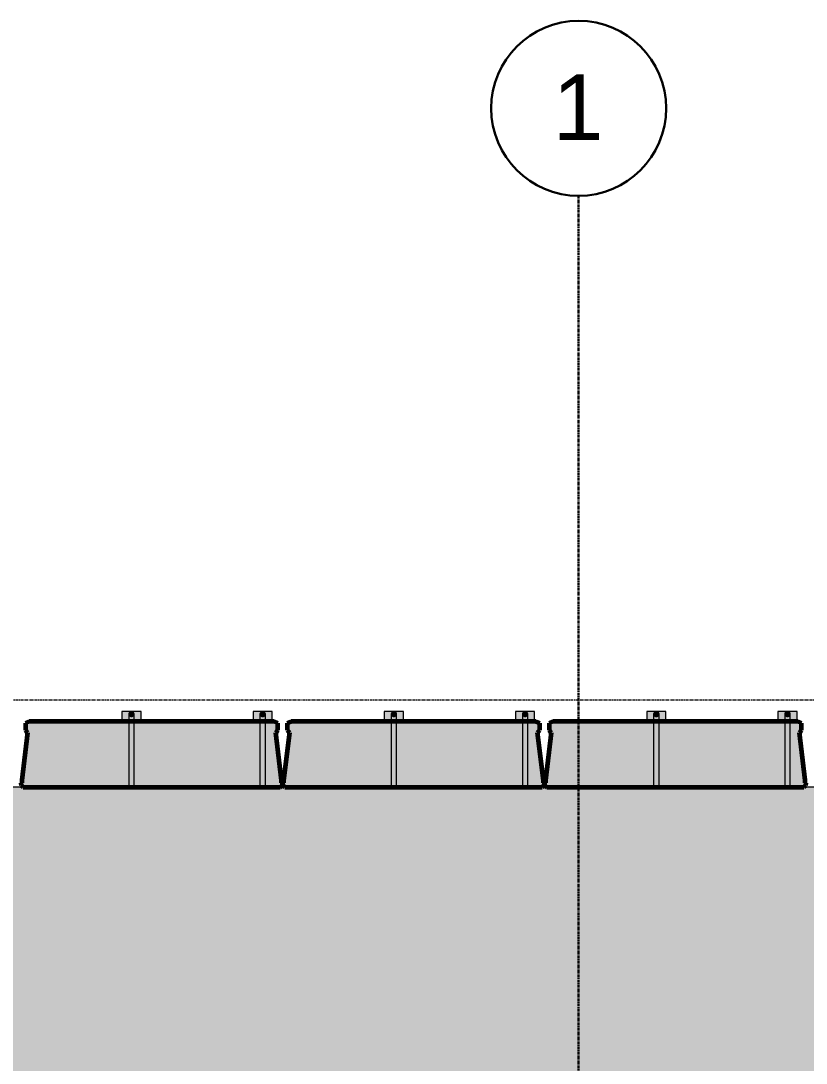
# Model space of a CAD drawing. Header units: inches. Extents: x 2619 to 6090, y -258 to 503.
# Drawn here: x 5069 to 5212.6, y 69.5 to 260.2 of the extents above; entities that cross this region are included whole.
import ezdxf

# ---------------------------------------------------------------- set-up
doc = ezdxf.new("R2010")
doc.units = ezdxf.units.IN
doc.header["$MEASUREMENT"] = 0
doc.linetypes.add('Grid Line 1_2_', pattern=[0.875, 0.5, -0.125, 0.125, -0.125])
for name, color, linetype, lineweight in [('A-FLOR-LEVL', 51, 'Continuous', 9), ('A-WALL', 113, 'Continuous', 18), ('A-WALL-PATT', 111, 'Continuous', 18), ('S-BEAM', 12, 'Continuous', 9), ('S-GRID', 1, 'Continuous', 9), ('S-GRID-IDEN', 1, 'Continuous', 30)]:
    doc.layers.add(name, color=color, linetype=linetype, lineweight=lineweight)
doc.styles.add('Arial', font='arial.ttf', dxfattribs={"height": 12})

# ---------------------------------------------------------------- blocks, each defined once
blk = doc.blocks.new('034100 - Precast Structural Concrete - Solid Plank - 12_-1863286-ELEVATION - RAMP - EAST WALL')
at = {"layer": 'S-BEAM', "transparency": 33554432}
blk.add_hatch(color=10, dxfattribs=at).paths.add_polyline_path([(-3726.58, 120), (-3679.54, 120), (-3679.16, 120.31), (-3679.12, 120.79), (-3679.3, 120.79), (-3679.3, 121.26), (-3680.36, 130.03), (-3679.97, 130.43), (-3679.97, 131.69), (-3680.66, 132), (-3725.46, 132), (-3726.15, 131.69), (-3726.15, 130.43), (-3725.76, 130.03), (-3726.82, 121.26), (-3726.82, 120.79), (-3727, 120.79), (-3726.96, 120.31)], flags=0)
at = {"layer": 'S-BEAM', "lineweight": 60}
for p, q in [((-3725.46, 132), (-3726.15, 131.69)), ((-3726.15, 131.69), (-3726.15, 130.43)), ((-3680.66, 132), (-3725.46, 132)), ((-3679.97, 131.69), (-3680.66, 132)), ((-3679.97, 130.43), (-3679.97, 131.69)), ((-3725.76, 130.03), (-3726.82, 121.26)), ((-3726.15, 130.43), (-3725.76, 130.03)), ((-3680.36, 130.03), (-3679.97, 130.43)), ((-3679.3, 121.26), (-3680.36, 130.03)), ((-3726.82, 120.79), (-3727, 120.79)), ((-3727, 120.79), (-3726.96, 120.31)), ((-3726.96, 120.31), (-3726.58, 120)), ((-3726.82, 121.26), (-3726.82, 120.79)), ((-3679.54, 120), (-3679.16, 120.31)), ((-3679.3, 121.18), (-3679.3, 121.26)), ((-3679.3, 120.79), (-3679.3, 121.18)), ((-3679.12, 120.79), (-3679.3, 120.79)), ((-3679.16, 120.31), (-3679.12, 120.79)), ((-3726.58, 120), (-3679.54, 120))]:
    blk.add_line(p, q, dxfattribs=at)
at = {"layer": 'S-BEAM', "color": 254}
for p, q in [((-3726.15, 131.69), (-3725.46, 132)), ((-3726.15, 130.43), (-3726.15, 131.69)), ((-3725.46, 132), (-3680.66, 132)), ((-3680.66, 132), (-3679.97, 131.69)), ((-3679.97, 131.69), (-3679.97, 130.43)), ((-3726.82, 121.26), (-3725.76, 130.03)), ((-3725.76, 130.03), (-3726.15, 130.43)), ((-3679.97, 130.43), (-3680.36, 130.03)), ((-3680.36, 130.03), (-3679.3, 121.26)), ((-3726.96, 120.31), (-3727, 120.79)), ((-3727, 120.79), (-3726.82, 120.79)), ((-3726.58, 120), (-3726.96, 120.31)), ((-3726.82, 120.79), (-3726.82, 121.26)), ((-3679.16, 120.31), (-3679.54, 120)), ((-3679.3, 121.26), (-3679.3, 121.18)), ((-3679.3, 121.18), (-3679.3, 120.79)), ((-3679.3, 120.79), (-3679.12, 120.79)), ((-3679.12, 120.79), (-3679.16, 120.31))]:
    blk.add_line(p, q, dxfattribs=at)
blk = doc.blocks.new('034100 - Precast Structural Concrete - Solid Plank - 12_-1865973-ELEVATION - RAMP - EAST WALL')
at = {"layer": 'S-BEAM', "transparency": 33554432}
blk.add_hatch(color=10, dxfattribs=at).paths.add_polyline_path([(-3487.17, 120), (-3440.13, 120), (-3439.75, 120.31), (-3439.71, 120.79), (-3439.89, 120.79), (-3439.89, 121.26), (-3440.95, 130.03), (-3440.56, 130.43), (-3440.56, 131.69), (-3441.25, 132), (-3486.05, 132), (-3486.74, 131.69), (-3486.74, 130.43), (-3486.35, 130.03), (-3487.41, 121.26), (-3487.41, 120.79), (-3487.59, 120.79), (-3487.55, 120.31)], flags=0)
at = {"layer": 'S-BEAM', "lineweight": 60}
for p, q in [((-3486.05, 132), (-3486.74, 131.69)), ((-3486.74, 131.69), (-3486.74, 130.43)), ((-3441.25, 132), (-3486.05, 132)), ((-3440.56, 131.69), (-3441.25, 132)), ((-3440.56, 130.43), (-3440.56, 131.69)), ((-3486.35, 130.03), (-3487.41, 121.26)), ((-3486.74, 130.43), (-3486.35, 130.03)), ((-3440.95, 130.03), (-3440.56, 130.43)), ((-3439.89, 121.26), (-3440.95, 130.03)), ((-3487.41, 120.79), (-3487.59, 120.79)), ((-3487.59, 120.79), (-3487.55, 120.31)), ((-3487.55, 120.31), (-3487.17, 120)), ((-3487.41, 121.26), (-3487.41, 120.79)), ((-3440.13, 120), (-3439.75, 120.31)), ((-3439.89, 121.18), (-3439.89, 121.26)), ((-3439.89, 120.79), (-3439.89, 121.18)), ((-3439.71, 120.79), (-3439.89, 120.79)), ((-3439.75, 120.31), (-3439.71, 120.79)), ((-3487.17, 120), (-3440.13, 120))]:
    blk.add_line(p, q, dxfattribs=at)
at = {"layer": 'S-BEAM', "color": 254}
for p, q in [((-3486.74, 131.69), (-3486.05, 132)), ((-3486.74, 130.43), (-3486.74, 131.69)), ((-3486.05, 132), (-3441.25, 132)), ((-3441.25, 132), (-3440.56, 131.69)), ((-3440.56, 131.69), (-3440.56, 130.43)), ((-3487.41, 121.26), (-3486.35, 130.03)), ((-3486.35, 130.03), (-3486.74, 130.43)), ((-3440.56, 130.43), (-3440.95, 130.03)), ((-3440.95, 130.03), (-3439.89, 121.26)), ((-3487.55, 120.31), (-3487.59, 120.79)), ((-3487.59, 120.79), (-3487.41, 120.79)), ((-3487.17, 120), (-3487.55, 120.31)), ((-3487.41, 120.79), (-3487.41, 121.26)), ((-3439.75, 120.31), (-3440.13, 120)), ((-3439.89, 121.26), (-3439.89, 121.18)), ((-3439.89, 121.18), (-3439.89, 120.79)), ((-3439.89, 120.79), (-3439.71, 120.79)), ((-3439.71, 120.79), (-3439.75, 120.31))]:
    blk.add_line(p, q, dxfattribs=at)
blk = doc.blocks.new('TRUSS - 22_-V18-ELEVATION - RAMP - EAST WALL')
at = {"layer": 'S-BEAM', "transparency": 33554432}
for color, points in [(33, [(-3444.87, 132.37), (-3441.37, 132.37), (-3441.37, 133.87), (-3444.87, 133.87)]), (55, [(-3443.12, 132.94), (-3442.87, 133), (-3442.69, 133.15), (-3442.69, 133.15), (-3442.64, 133.25), (-3442.62, 133.36), (-3442.64, 133.47), (-3442.69, 133.57), (-3442.77, 133.66), (-3442.87, 133.72), (-3443.12, 133.78), (-3443.37, 133.72), (-3443.48, 133.66), (-3443.57, 133.54), (-3443.61, 133.47), (-3443.62, 133.36), (-3443.57, 133.18), (-3443.56, 133.15), (-3443.48, 133.07), (-3443.26, 132.96), (-3443.13, 132.94)]), (55, [(-3443.12, 132.94), (-3442.87, 133), (-3442.77, 133.07), (-3442.69, 133.15), (-3442.64, 133.25), (-3442.62, 133.36), (-3442.64, 133.47), (-3442.69, 133.57), (-3442.77, 133.66), (-3442.87, 133.72), (-3443.12, 133.78), (-3443.37, 133.72), (-3443.48, 133.66), (-3443.57, 133.54), (-3443.61, 133.47), (-3443.62, 133.36), (-3443.57, 133.18), (-3443.56, 133.15), (-3443.48, 133.07), (-3443.37, 133), (-3443.25, 132.96)]), (55, [(-3443.59, 120), (-3443.12, 120), (-3443.12, 133.78), (-3443.37, 133.72), (-3443.48, 133.66), (-3443.57, 133.54), (-3443.61, 133.47), (-3443.62, 133.25), (-3443.61, 120), (-3443.59, 120)]), (55, [(-3443.12, 120), (-3442.62, 120), (-3442.64, 133.47), (-3442.69, 133.57), (-3442.77, 133.66), (-3442.99, 133.76), (-3443.12, 133.78), (-3443.12, 122.41)]), (55, [(-3443.59, 120), (-3443.12, 120), (-3443.12, 132.94), (-3443.37, 133), (-3443.48, 133.07), (-3443.57, 133.18), (-3443.61, 133.25), (-3443.62, 133.36), (-3443.61, 120)]), (55, [(-3443.12, 120), (-3442.62, 120), (-3442.64, 133.25), (-3442.69, 133.15), (-3442.77, 133.07), (-3442.87, 133), (-3443.12, 132.94), (-3443.12, 122.41)])]:
    blk.add_hatch(color=color, dxfattribs=at).paths.add_polyline_path(points, flags=0)
h = blk.add_hatch(color=55, dxfattribs=at)
edge = h.paths.add_edge_path(flags=0)
edge.add_line((-3443.12, 127.56), (-3443.13, 132.94))
edge.add_line((-3443.13, 132.94), (-3443.37, 133))
edge.add_line((-3443.37, 133), (-3443.48, 133.07))
edge.add_line((-3443.48, 133.07), (-3443.57, 133.18))
edge.add_line((-3443.57, 133.18), (-3443.61, 133.25))
edge.add_line((-3443.61, 133.25), (-3443.62, 133.25))
edge.add_line((-3443.62, 133.25), (-3443.61, 128))
h = blk.add_hatch(color=55, dxfattribs=at)
edge = h.paths.add_edge_path(flags=0)
edge.add_line((-3442.62, 128.16), (-3442.64, 133.25))
edge.add_line((-3442.64, 133.25), (-3442.69, 133.15))
edge.add_line((-3442.69, 133.15), (-3442.77, 133.06))
edge.add_line((-3442.77, 133.06), (-3442.88, 133))
edge.add_line((-3442.88, 133), (-3443.12, 132.94))
edge.add_line((-3443.12, 132.94), (-3443.12, 129.3))
edge.add_line((-3443.12, 129.3), (-3443.12, 127.56))
at = {"layer": 'S-BEAM', "color": 254}
for p, q in [((-3444.87, 133.87), (-3444.87, 132.37)), ((-3441.37, 133.87), (-3444.87, 133.87)), ((-3441.37, 132.37), (-3441.37, 133.87)), ((-3444.87, 132.37), (-3441.37, 132.37)), ((-3443.62, 133.36), (-3443.62, 132.37)), ((-3443.62, 133.36), (-3443.62, 132.37)), ((-3443.62, 133.36), (-3443.62, 132.37)), ((-3443.62, 132.37), (-3443.62, 132)), ((-3443.62, 132.37), (-3443.62, 132)), ((-3443.62, 132.37), (-3443.62, 132)), ((-3443.62, 132), (-3443.62, 127.92)), ((-3443.62, 132), (-3443.62, 120)), ((-3443.62, 132), (-3443.62, 120)), ((-3442.62, 132.37), (-3442.62, 133.36)), ((-3442.62, 132.37), (-3442.62, 133.36)), ((-3442.62, 132.37), (-3442.62, 133.36)), ((-3442.62, 132), (-3442.62, 132.37)), ((-3442.62, 132), (-3442.62, 132.37)), ((-3442.62, 132), (-3442.62, 132.37)), ((-3442.62, 127.92), (-3442.62, 132)), ((-3442.62, 120), (-3442.62, 132)), ((-3442.62, 120), (-3442.62, 132))]:
    blk.add_line(p, q, dxfattribs=at)
for major_axis, start_param, end_param in [((0.5, 0), 1.570796, 3.141593), ((0.5, 0), 1.570796, 4.712389), ((-0.5, 0), 4.712389, 6.283185), ((0.5, 0), 0, 1.570796), ((0.5, 0), 1.047198, 1.570796), ((0.5, 0), 0, 1.570796), ((0.5, 0), 4.712389, 7.068583), ((0.5, 0), 0.785398, 1.047198), ((0.5, 0), 3.141593, 3.400727), ((0.5, 0), 3.141593, 3.400727), ((0.5, 0), 3.403392, 3.66004), ((0.5, 0), 3.403392, 3.66004), ((0.5, 0), 3.665192, 3.919696), ((0.5, 0), 3.665191, 3.919696), ((0.5, 0), 3.926991, 4.179839), ((0.5, 0), 3.926991, 4.179839), ((0.5, 0), 4.18879, 4.440582), ((0.5, 0), 4.18879, 4.440582), ((0.5, 0), 4.45059, 4.702002), ((0.5, 0), 4.45059, 4.702002), ((0.5, 0), 4.722776, 5.226944), ((0.5, 0), 4.722776, 5.226944), ((0.5, 0), 5.235988, 5.490385), ((0.5, 0), 5.235988, 5.490385), ((0.5, 0), 5.497787, 5.754343), ((0.5, 0), 5.497787, 5.754343), ((0.5, 0), 5.759587, 6.018668), ((0.5, 0), 5.759587, 6.018668), ((0.5, 0), 6.021386, 6.283185), ((0.5, 0), 6.021386, 6.283185)]:
    blk.add_ellipse((-3443.12, 133.36), major_axis=major_axis, ratio=0.833787, start_param=start_param, end_param=end_param, dxfattribs=at)
blk = doc.blocks.new('TRUSS - 22_-V19-ELEVATION - RAMP - EAST WALL')
at = {"layer": 'S-BEAM', "transparency": 33554432}
for color, points in [(33, [(-3468.87, 132.37), (-3465.37, 132.37), (-3465.37, 133.87), (-3468.87, 133.87), (-3468.87, 132.74)]), (55, [(-3467.12, 132.94), (-3466.87, 133), (-3466.69, 133.15), (-3466.69, 133.15), (-3466.64, 133.25), (-3466.62, 133.36), (-3466.64, 133.47), (-3466.69, 133.57), (-3466.77, 133.66), (-3466.87, 133.72), (-3467.12, 133.78), (-3467.37, 133.72), (-3467.48, 133.66), (-3467.56, 133.57), (-3467.61, 133.47), (-3467.62, 133.36), (-3467.61, 133.25), (-3467.56, 133.15), (-3467.48, 133.07), (-3467.26, 132.96), (-3467.13, 132.94)]), (55, [(-3467.12, 132.94), (-3466.87, 133), (-3466.77, 133.07), (-3466.69, 133.15), (-3466.64, 133.25), (-3466.62, 133.36), (-3466.64, 133.47), (-3466.69, 133.57), (-3466.77, 133.66), (-3466.87, 133.72), (-3467.12, 133.78), (-3467.37, 133.72), (-3467.48, 133.66), (-3467.56, 133.57), (-3467.61, 133.47), (-3467.62, 133.36), (-3467.61, 133.25), (-3467.56, 133.15), (-3467.48, 133.07), (-3467.37, 133), (-3467.25, 132.96)]), (55, [(-3467.12, 120), (-3467.12, 133.78), (-3467.37, 133.72), (-3467.48, 133.66), (-3467.56, 133.57), (-3467.61, 133.47), (-3467.62, 133.25), (-3467.61, 120), (-3467.2, 120)]), (55, [(-3466.84, 120), (-3466.62, 120), (-3466.64, 133.47), (-3466.69, 133.57), (-3466.77, 133.66), (-3466.99, 133.76), (-3467.12, 133.78), (-3467.12, 120), (-3466.87, 120)]), (55, [(-3467.12, 120), (-3467.12, 132.94), (-3467.37, 133), (-3467.48, 133.07), (-3467.56, 133.15), (-3467.61, 133.25), (-3467.62, 133.36), (-3467.61, 120), (-3467.2, 120)]), (55, [(-3466.69, 120), (-3466.62, 120), (-3466.64, 133.25), (-3466.69, 133.15), (-3466.77, 133.07), (-3466.87, 133), (-3467.12, 132.94), (-3467.12, 120), (-3466.74, 120)])]:
    blk.add_hatch(color=color, dxfattribs=at).paths.add_polyline_path(points, flags=0)
h = blk.add_hatch(color=55, dxfattribs=at)
edge = h.paths.add_edge_path(flags=0)
edge.add_line((-3467.12, 127.56), (-3467.13, 132.94))
edge.add_line((-3467.13, 132.94), (-3467.37, 133))
edge.add_line((-3467.37, 133), (-3467.48, 133.07))
edge.add_line((-3467.48, 133.07), (-3467.56, 133.15))
edge.add_line((-3467.56, 133.15), (-3467.61, 133.25))
edge.add_line((-3467.61, 133.25), (-3467.62, 133.25))
edge.add_line((-3467.62, 133.25), (-3467.61, 128))
h = blk.add_hatch(color=55, dxfattribs=at)
edge = h.paths.add_edge_path(flags=0)
edge.add_line((-3466.62, 128.16), (-3466.64, 133.25))
edge.add_line((-3466.64, 133.25), (-3466.69, 133.15))
edge.add_line((-3466.69, 133.15), (-3466.77, 133.06))
edge.add_line((-3466.77, 133.06), (-3466.88, 133))
edge.add_line((-3466.88, 133), (-3467.12, 132.94))
edge.add_line((-3467.12, 132.94), (-3467.12, 129.3))
edge.add_line((-3467.12, 129.3), (-3467.12, 127.56))
at = {"layer": 'S-BEAM', "color": 254}
for p, q in [((-3468.87, 133.87), (-3468.87, 132.37)), ((-3465.37, 133.87), (-3468.87, 133.87)), ((-3465.37, 132.37), (-3465.37, 133.87)), ((-3468.87, 132.37), (-3465.37, 132.37)), ((-3467.62, 133.36), (-3467.62, 132.37)), ((-3467.62, 133.36), (-3467.62, 132.37)), ((-3467.62, 133.36), (-3467.62, 132.37)), ((-3467.62, 132.37), (-3467.62, 132)), ((-3467.62, 132.37), (-3467.62, 132)), ((-3467.62, 132.37), (-3467.62, 132)), ((-3467.62, 132), (-3467.62, 127.92)), ((-3467.62, 132), (-3467.62, 120)), ((-3467.62, 132), (-3467.62, 120)), ((-3466.62, 132.37), (-3466.62, 133.36)), ((-3466.62, 132.37), (-3466.62, 133.36)), ((-3466.62, 132.37), (-3466.62, 133.36)), ((-3466.62, 132), (-3466.62, 132.37)), ((-3466.62, 132), (-3466.62, 132.37)), ((-3466.62, 132), (-3466.62, 132.37)), ((-3466.62, 127.92), (-3466.62, 132)), ((-3466.62, 120), (-3466.62, 132)), ((-3466.62, 120), (-3466.62, 132))]:
    blk.add_line(p, q, dxfattribs=at)
for major_axis, start_param, end_param in [((0.5, 0), 1.570796, 4.712389), ((-0.5, 0), 4.712389, 6.283185), ((0.5, 0), 2.356194, 3.141593), ((0.5, 0), 1.570796, 2.356194), ((0.5, 0), 6.021386, 7.853982), ((0.5, 0), 4.712389, 7.853982), ((0.5, 0), 0, 1.570796), ((0.5, 0), 3.141593, 3.400727), ((0.5, 0), 3.141593, 3.400727), ((0.5, 0), 3.403392, 3.66004), ((0.5, 0), 3.403392, 3.66004), ((0.5, 0), 3.665192, 3.919696), ((0.5, 0), 3.665191, 3.919696), ((0.5, 0), 3.926991, 4.179839), ((0.5, 0), 3.926991, 4.179839), ((0.5, 0), 4.18879, 4.440582), ((0.5, 0), 4.18879, 4.440582), ((0.5, 0), 4.45059, 4.702002), ((0.5, 0), 4.45059, 4.702002), ((0.5, 0), 4.722776, 5.226944), ((0.5, 0), 4.722776, 5.226944), ((0.5, 0), 5.235988, 5.490385), ((0.5, 0), 5.235988, 5.490385), ((0.5, 0), 5.497787, 5.754343), ((0.5, 0), 5.497787, 5.754343), ((0.5, 0), 5.759587, 6.018668), ((0.5, 0), 5.759587, 6.018668), ((0.5, 0), 6.021386, 6.283185)]:
    blk.add_ellipse((-3467.12, 133.36), major_axis=major_axis, ratio=0.833787, start_param=start_param, end_param=end_param, dxfattribs=at)
blk = doc.blocks.new('TRUSS - 22_-V20-ELEVATION - RAMP - EAST WALL')
at = {"layer": 'S-BEAM', "transparency": 33554432}
for color, points in [(33, [(-3489.37, 132.37), (-3489.37, 133.87), (-3492.87, 133.87), (-3492.87, 132.37), (-3490.46, 132.37)]), (55, [(-3491.12, 132.94), (-3490.87, 133), (-3490.69, 133.15), (-3490.69, 133.15), (-3490.64, 133.25), (-3490.62, 133.36), (-3490.64, 133.47), (-3490.69, 133.57), (-3490.77, 133.66), (-3490.87, 133.72), (-3491.12, 133.78), (-3491.37, 133.72), (-3491.48, 133.66), (-3491.56, 133.57), (-3491.61, 133.47), (-3491.62, 133.36), (-3491.61, 133.25), (-3491.56, 133.15), (-3491.48, 133.07), (-3491.26, 132.96), (-3491.13, 132.94)]), (55, [(-3491.12, 132.94), (-3490.87, 133), (-3490.77, 133.07), (-3490.69, 133.15), (-3490.64, 133.25), (-3490.62, 133.36), (-3490.64, 133.47), (-3490.69, 133.57), (-3490.77, 133.66), (-3490.87, 133.72), (-3491.12, 133.78), (-3491.37, 133.72), (-3491.48, 133.66), (-3491.56, 133.57), (-3491.61, 133.47), (-3491.62, 133.36), (-3491.61, 133.25), (-3491.56, 133.15), (-3491.48, 133.07), (-3491.37, 133), (-3491.25, 132.96)]), (55, [(-3491.12, 120), (-3491.12, 133.78), (-3491.37, 133.72), (-3491.48, 133.66), (-3491.56, 133.57), (-3491.61, 133.47), (-3491.62, 133.25), (-3491.61, 120), (-3491.2, 120)]), (55, [(-3491.12, 120), (-3490.62, 120), (-3490.64, 133.47), (-3490.69, 133.57), (-3490.77, 133.66), (-3490.99, 133.76), (-3491.12, 133.78), (-3491.12, 122.41)]), (55, [(-3491.12, 120), (-3491.12, 132.94), (-3491.37, 133), (-3491.48, 133.07), (-3491.56, 133.15), (-3491.61, 133.25), (-3491.62, 133.36), (-3491.61, 120), (-3491.2, 120)]), (55, [(-3491.12, 120), (-3490.62, 120), (-3490.64, 133.25), (-3490.69, 133.15), (-3490.77, 133.07), (-3490.87, 133), (-3491.12, 132.94), (-3491.12, 122.41)])]:
    blk.add_hatch(color=color, dxfattribs=at).paths.add_polyline_path(points, flags=0)
h = blk.add_hatch(color=55, dxfattribs=at)
edge = h.paths.add_edge_path(flags=0)
edge.add_line((-3491.12, 127.56), (-3491.13, 132.94))
edge.add_line((-3491.13, 132.94), (-3491.37, 133))
edge.add_line((-3491.37, 133), (-3491.48, 133.07))
edge.add_line((-3491.48, 133.07), (-3491.56, 133.15))
edge.add_line((-3491.56, 133.15), (-3491.61, 133.25))
edge.add_line((-3491.61, 133.25), (-3491.62, 133.25))
edge.add_line((-3491.62, 133.25), (-3491.61, 128))
h = blk.add_hatch(color=55, dxfattribs=at)
edge = h.paths.add_edge_path(flags=0)
edge.add_line((-3490.62, 128.16), (-3490.64, 133.25))
edge.add_line((-3490.64, 133.25), (-3490.69, 133.15))
edge.add_line((-3490.69, 133.15), (-3490.77, 133.06))
edge.add_line((-3490.77, 133.06), (-3490.88, 133))
edge.add_line((-3490.88, 133), (-3491.12, 132.94))
edge.add_line((-3491.12, 132.94), (-3491.12, 129.3))
edge.add_line((-3491.12, 129.3), (-3491.12, 127.56))
at = {"layer": 'S-BEAM', "color": 254}
for p, q in [((-3492.87, 133.87), (-3492.87, 132.37)), ((-3489.37, 133.87), (-3492.87, 133.87)), ((-3489.37, 132.37), (-3489.37, 133.87)), ((-3492.87, 132.37), (-3489.37, 132.37)), ((-3491.62, 133.36), (-3491.62, 132.37)), ((-3491.62, 133.36), (-3491.62, 132.37)), ((-3491.62, 133.36), (-3491.62, 132.37)), ((-3491.62, 132.37), (-3491.62, 132)), ((-3491.62, 132.37), (-3491.62, 132)), ((-3491.62, 132.37), (-3491.62, 132)), ((-3491.62, 132), (-3491.62, 127.92)), ((-3491.62, 132), (-3491.62, 120)), ((-3491.62, 132), (-3491.62, 120)), ((-3490.62, 132.37), (-3490.62, 133.36)), ((-3490.62, 132.37), (-3490.62, 133.36)), ((-3490.62, 132.37), (-3490.62, 133.36)), ((-3490.62, 132), (-3490.62, 132.37)), ((-3490.62, 132), (-3490.62, 132.37)), ((-3490.62, 132), (-3490.62, 132.37)), ((-3490.62, 127.92), (-3490.62, 132)), ((-3490.62, 120), (-3490.62, 132)), ((-3490.62, 120), (-3490.62, 132))]:
    blk.add_line(p, q, dxfattribs=at)
for major_axis, start_param, end_param in [((0.5, 0), 1.570796, 4.712389), ((-0.5, 0), 5.759587, 6.283185), ((0.5, 0), 2.879793, 3.141593), ((0.5, 0), 1.570796, 2.879793), ((0.5, 0), 1.570796, 2.617994), ((0.5, 0), 0, 1.570796), ((0.5, 0), 4.712389, 7.853982), ((0.5, 0), 0.785398, 1.570796), ((0.5, 0), 0, 0.785398), ((0.5, 0), 3.141593, 3.400727), ((0.5, 0), 3.141593, 3.400727), ((0.5, 0), 3.403392, 3.66004), ((0.5, 0), 3.403392, 3.66004), ((0.5, 0), 3.665192, 3.919696), ((0.5, 0), 3.665191, 3.919696), ((0.5, 0), 3.926991, 4.179839), ((0.5, 0), 3.926991, 4.179839), ((0.5, 0), 4.18879, 4.440582), ((0.5, 0), 4.18879, 4.440582), ((0.5, 0), 4.45059, 4.702002), ((0.5, 0), 4.45059, 4.702002), ((0.5, 0), 4.722776, 5.226944), ((0.5, 0), 4.722776, 5.226944), ((0.5, 0), 5.235988, 5.490385), ((0.5, 0), 5.235988, 5.490385), ((0.5, 0), 5.497787, 5.754343), ((0.5, 0), 5.497787, 5.754343), ((0.5, 0), 5.759587, 6.018668), ((0.5, 0), 5.759587, 6.018668), ((0.5, 0), 6.021386, 6.283185), ((0.5, 0), 6.021386, 6.283185)]:
    blk.add_ellipse((-3491.12, 133.36), major_axis=major_axis, ratio=0.833787, start_param=start_param, end_param=end_param, dxfattribs=at)
blk = doc.blocks.new('TRUSS - 22_-V21-ELEVATION - RAMP - EAST WALL')
at = {"layer": 'S-BEAM', "transparency": 33554432}
for color, points in [(33, [(-3513.37, 132.37), (-3513.37, 133.87), (-3516.87, 133.87), (-3516.87, 132.37), (-3513.91, 132.37)]), (55, [(-3515.12, 132.94), (-3514.87, 133), (-3514.69, 133.15), (-3514.69, 133.15), (-3514.64, 133.25), (-3514.62, 133.36), (-3514.64, 133.47), (-3514.69, 133.57), (-3514.77, 133.66), (-3514.87, 133.72), (-3515.12, 133.78), (-3515.37, 133.72), (-3515.48, 133.66), (-3515.56, 133.57), (-3515.61, 133.47), (-3515.62, 133.36), (-3515.61, 133.25), (-3515.56, 133.15), (-3515.48, 133.07), (-3515.26, 132.96), (-3515.13, 132.94)]), (55, [(-3515.12, 132.94), (-3514.87, 133), (-3514.77, 133.07), (-3514.69, 133.15), (-3514.64, 133.25), (-3514.62, 133.36), (-3514.64, 133.47), (-3514.69, 133.57), (-3514.77, 133.66), (-3514.87, 133.72), (-3515.12, 133.78), (-3515.37, 133.72), (-3515.48, 133.66), (-3515.56, 133.57), (-3515.61, 133.47), (-3515.62, 133.36), (-3515.61, 133.25), (-3515.56, 133.15), (-3515.48, 133.07), (-3515.37, 133), (-3515.25, 132.96)]), (55, [(-3515.12, 120), (-3515.12, 133.78), (-3515.37, 133.72), (-3515.48, 133.66), (-3515.56, 133.57), (-3515.61, 133.47), (-3515.62, 133.25), (-3515.61, 120), (-3515.2, 120)]), (55, [(-3515.12, 120), (-3514.62, 120), (-3514.64, 133.47), (-3514.69, 133.57), (-3514.77, 133.66), (-3514.99, 133.76), (-3515.12, 133.78), (-3515.12, 122.41)]), (55, [(-3515.12, 120), (-3515.12, 132.94), (-3515.37, 133), (-3515.48, 133.07), (-3515.56, 133.15), (-3515.61, 133.25), (-3515.62, 133.36), (-3515.61, 120), (-3515.2, 120)]), (55, [(-3515.12, 120), (-3514.62, 120), (-3514.64, 133.25), (-3514.69, 133.15), (-3514.77, 133.07), (-3514.87, 133), (-3515.12, 132.94), (-3515.12, 122.41)])]:
    blk.add_hatch(color=color, dxfattribs=at).paths.add_polyline_path(points, flags=0)
h = blk.add_hatch(color=55, dxfattribs=at)
edge = h.paths.add_edge_path(flags=0)
edge.add_line((-3515.12, 127.56), (-3515.13, 132.94))
edge.add_line((-3515.13, 132.94), (-3515.37, 133))
edge.add_line((-3515.37, 133), (-3515.48, 133.07))
edge.add_line((-3515.48, 133.07), (-3515.56, 133.15))
edge.add_line((-3515.56, 133.15), (-3515.61, 133.25))
edge.add_line((-3515.61, 133.25), (-3515.62, 133.25))
edge.add_line((-3515.62, 133.25), (-3515.61, 128))
h = blk.add_hatch(color=55, dxfattribs=at)
edge = h.paths.add_edge_path(flags=0)
edge.add_line((-3514.62, 128.16), (-3514.64, 133.25))
edge.add_line((-3514.64, 133.25), (-3514.69, 133.15))
edge.add_line((-3514.69, 133.15), (-3514.77, 133.06))
edge.add_line((-3514.77, 133.06), (-3514.88, 133))
edge.add_line((-3514.88, 133), (-3515.12, 132.94))
edge.add_line((-3515.12, 132.94), (-3515.12, 129.3))
edge.add_line((-3515.12, 129.3), (-3515.12, 127.56))
at = {"layer": 'S-BEAM', "color": 254}
for p, q in [((-3516.87, 133.87), (-3516.87, 132.37)), ((-3513.37, 133.87), (-3516.87, 133.87)), ((-3513.37, 132.37), (-3513.37, 133.87)), ((-3516.87, 132.37), (-3513.37, 132.37)), ((-3515.62, 133.36), (-3515.62, 132.37)), ((-3515.62, 133.36), (-3515.62, 132.37)), ((-3515.62, 133.36), (-3515.62, 132.37)), ((-3515.62, 132.37), (-3515.62, 132)), ((-3515.62, 132.37), (-3515.62, 132)), ((-3515.62, 132.37), (-3515.62, 132)), ((-3515.62, 132), (-3515.62, 127.92)), ((-3515.62, 132), (-3515.62, 120)), ((-3515.62, 132), (-3515.62, 120)), ((-3514.62, 132.37), (-3514.62, 133.36)), ((-3514.62, 132.37), (-3514.62, 133.36)), ((-3514.62, 132.37), (-3514.62, 133.36)), ((-3514.62, 132), (-3514.62, 132.37)), ((-3514.62, 132), (-3514.62, 132.37)), ((-3514.62, 132), (-3514.62, 132.37)), ((-3514.62, 127.92), (-3514.62, 132)), ((-3514.62, 120), (-3514.62, 132)), ((-3514.62, 120), (-3514.62, 132))]:
    blk.add_line(p, q, dxfattribs=at)
for major_axis, start_param, end_param in [((0.5, 0), 1.570796, 3.141593), ((0.5, 0), 1.570796, 4.712389), ((-0.5, 0), 4.712389, 6.283185), ((0.5, 0), 0, 1.570796), ((0.5, 0), 4.712389, 7.853982), ((0.5, 0), 0, 1.570796), ((0.5, 0), 3.141593, 3.400727), ((0.5, 0), 3.141593, 3.400727), ((0.5, 0), 3.403392, 3.66004), ((0.5, 0), 3.403392, 3.66004), ((0.5, 0), 3.665192, 3.919696), ((0.5, 0), 3.665191, 3.919696), ((0.5, 0), 3.926991, 4.179839), ((0.5, 0), 3.926991, 4.179839), ((0.5, 0), 4.18879, 4.440582), ((0.5, 0), 4.18879, 4.440582), ((0.5, 0), 4.45059, 4.702002), ((0.5, 0), 4.45059, 4.702002), ((0.5, 0), 4.722776, 5.226944), ((0.5, 0), 4.722776, 5.226944), ((0.5, 0), 5.235988, 5.490385), ((0.5, 0), 5.235988, 5.490385), ((0.5, 0), 5.497787, 5.754343), ((0.5, 0), 5.497787, 5.754343), ((0.5, 0), 5.759587, 6.018668), ((0.5, 0), 5.759587, 6.018668), ((0.5, 0), 6.021386, 6.283185), ((0.5, 0), 6.021386, 6.283185)]:
    blk.add_ellipse((-3515.12, 133.36), major_axis=major_axis, ratio=0.833787, start_param=start_param, end_param=end_param, dxfattribs=at)
blk = doc.blocks.new('TRUSS - 22_-V22-ELEVATION - RAMP - EAST WALL')
at = {"layer": 'S-BEAM', "transparency": 33554432}
for color, points in [(33, [(-3540.87, 132.37), (-3537.37, 132.37), (-3537.37, 133.87), (-3540.87, 133.87), (-3540.87, 132.74)]), (55, [(-3539.12, 132.94), (-3538.87, 133), (-3538.69, 133.15), (-3538.69, 133.15), (-3538.64, 133.25), (-3538.62, 133.36), (-3538.64, 133.47), (-3538.69, 133.57), (-3538.77, 133.66), (-3538.87, 133.72), (-3539.12, 133.78), (-3539.37, 133.72), (-3539.48, 133.66), (-3539.56, 133.57), (-3539.61, 133.47), (-3539.62, 133.36), (-3539.61, 133.25), (-3539.56, 133.15), (-3539.48, 133.07), (-3539.26, 132.96), (-3539.13, 132.94)]), (55, [(-3539.12, 132.94), (-3538.87, 133), (-3538.77, 133.07), (-3538.69, 133.15), (-3538.64, 133.25), (-3538.62, 133.36), (-3538.64, 133.47), (-3538.69, 133.57), (-3538.77, 133.66), (-3538.87, 133.72), (-3539.12, 133.78), (-3539.37, 133.72), (-3539.48, 133.66), (-3539.56, 133.57), (-3539.61, 133.47), (-3539.62, 133.36), (-3539.61, 133.25), (-3539.56, 133.15), (-3539.48, 133.07), (-3539.37, 133), (-3539.25, 132.96)]), (55, [(-3539.12, 120), (-3539.12, 133.78), (-3539.37, 133.72), (-3539.48, 133.66), (-3539.56, 133.57), (-3539.61, 133.47), (-3539.62, 133.25), (-3539.61, 120), (-3539.2, 120)]), (55, [(-3539.12, 120), (-3538.62, 120), (-3538.64, 133.47), (-3538.69, 133.57), (-3538.77, 133.66), (-3538.99, 133.76), (-3539.12, 133.78), (-3539.12, 122.41)]), (55, [(-3539.12, 120), (-3539.12, 132.94), (-3539.37, 133), (-3539.48, 133.07), (-3539.56, 133.15), (-3539.61, 133.25), (-3539.62, 133.36), (-3539.61, 120), (-3539.2, 120)]), (55, [(-3539.12, 120), (-3538.62, 120), (-3538.64, 133.25), (-3538.69, 133.15), (-3538.77, 133.07), (-3538.87, 133), (-3539.12, 132.94), (-3539.12, 122.41)])]:
    blk.add_hatch(color=color, dxfattribs=at).paths.add_polyline_path(points, flags=0)
h = blk.add_hatch(color=55, dxfattribs=at)
edge = h.paths.add_edge_path(flags=0)
edge.add_line((-3539.12, 127.56), (-3539.13, 132.94))
edge.add_line((-3539.13, 132.94), (-3539.37, 133))
edge.add_line((-3539.37, 133), (-3539.48, 133.07))
edge.add_line((-3539.48, 133.07), (-3539.56, 133.15))
edge.add_line((-3539.56, 133.15), (-3539.61, 133.25))
edge.add_line((-3539.61, 133.25), (-3539.62, 133.25))
edge.add_line((-3539.62, 133.25), (-3539.61, 128))
h = blk.add_hatch(color=55, dxfattribs=at)
edge = h.paths.add_edge_path(flags=0)
edge.add_line((-3538.62, 128.16), (-3538.64, 133.25))
edge.add_line((-3538.64, 133.25), (-3538.69, 133.15))
edge.add_line((-3538.69, 133.15), (-3538.77, 133.06))
edge.add_line((-3538.77, 133.06), (-3538.88, 133))
edge.add_line((-3538.88, 133), (-3539.12, 132.94))
edge.add_line((-3539.12, 132.94), (-3539.12, 129.3))
edge.add_line((-3539.12, 129.3), (-3539.12, 127.56))
at = {"layer": 'S-BEAM', "color": 254}
for p, q in [((-3540.87, 133.87), (-3540.87, 132.37)), ((-3537.37, 133.87), (-3540.87, 133.87)), ((-3537.37, 132.37), (-3537.37, 133.87)), ((-3540.87, 132.37), (-3537.37, 132.37)), ((-3539.62, 133.36), (-3539.62, 132.37)), ((-3539.62, 133.36), (-3539.62, 132.37)), ((-3539.62, 133.36), (-3539.62, 132.37)), ((-3539.62, 132.37), (-3539.62, 132)), ((-3539.62, 132.37), (-3539.62, 132)), ((-3539.62, 132.37), (-3539.62, 132)), ((-3539.62, 132), (-3539.62, 127.92)), ((-3539.62, 132), (-3539.62, 120)), ((-3539.62, 132), (-3539.62, 120)), ((-3538.62, 132.37), (-3538.62, 133.36)), ((-3538.62, 132.37), (-3538.62, 133.36)), ((-3538.62, 132.37), (-3538.62, 133.36)), ((-3538.62, 132), (-3538.62, 132.37)), ((-3538.62, 132), (-3538.62, 132.37)), ((-3538.62, 132), (-3538.62, 132.37)), ((-3538.62, 127.92), (-3538.62, 132)), ((-3538.62, 120), (-3538.62, 132)), ((-3538.62, 120), (-3538.62, 132))]:
    blk.add_line(p, q, dxfattribs=at)
for major_axis, start_param, end_param in [((0.5, 0), 1.570796, 4.712389), ((-0.5, 0), 5.235988, 6.283185), ((0.5, 0), 2.879793, 3.141593), ((0.5, 0), 2.094395, 2.879793), ((0.5, 0), 1.570796, 2.094395), ((0.5, 0), 1.570796, 2.094395), ((0.5, 0), 0.523599, 1.570796), ((0.5, 0), 4.712389, 7.853982), ((0.5, 0), 0, 1.570796), ((0.5, 0), 0, 0.523599), ((0.5, 0), 3.141593, 3.400727), ((0.5, 0), 3.141593, 3.400727), ((0.5, 0), 3.403392, 3.66004), ((0.5, 0), 3.403392, 3.66004), ((0.5, 0), 3.665192, 3.919696), ((0.5, 0), 3.665191, 3.919696), ((0.5, 0), 3.926991, 4.179839), ((0.5, 0), 3.926991, 4.179839), ((0.5, 0), 4.18879, 4.440582), ((0.5, 0), 4.18879, 4.440582), ((0.5, 0), 4.45059, 4.702002), ((0.5, 0), 4.45059, 4.702002), ((0.5, 0), 4.722776, 5.226944), ((0.5, 0), 4.722776, 5.226944), ((0.5, 0), 5.235988, 5.490385), ((0.5, 0), 5.235988, 5.490385), ((0.5, 0), 5.497787, 5.754343), ((0.5, 0), 5.497787, 5.754343), ((0.5, 0), 5.759587, 6.018668), ((0.5, 0), 5.759587, 6.018668), ((0.5, 0), 6.021386, 6.283185), ((0.5, 0), 6.021386, 6.283185)]:
    blk.add_ellipse((-3539.12, 133.36), major_axis=major_axis, ratio=0.833787, start_param=start_param, end_param=end_param, dxfattribs=at)
blk = doc.blocks.new('TRUSS - 22_-V23-ELEVATION - RAMP - EAST WALL')
at = {"layer": 'S-BEAM', "transparency": 33554432}
for color, points in [(33, [(-3564.87, 132.37), (-3561.37, 132.37), (-3561.37, 133.87), (-3564.87, 133.87), (-3564.87, 132.74)]), (55, [(-3563.12, 132.94), (-3562.87, 133), (-3562.69, 133.15), (-3562.69, 133.15), (-3562.64, 133.25), (-3562.62, 133.36), (-3562.64, 133.47), (-3562.69, 133.57), (-3562.77, 133.66), (-3562.87, 133.72), (-3563.12, 133.78), (-3563.37, 133.72), (-3563.48, 133.66), (-3563.56, 133.57), (-3563.61, 133.47), (-3563.62, 133.36), (-3563.61, 133.25), (-3563.56, 133.15), (-3563.48, 133.07), (-3563.26, 132.96), (-3563.13, 132.94)]), (55, [(-3563.12, 132.94), (-3562.87, 133), (-3562.77, 133.07), (-3562.69, 133.15), (-3562.64, 133.25), (-3562.62, 133.36), (-3562.64, 133.47), (-3562.69, 133.57), (-3562.77, 133.66), (-3562.87, 133.72), (-3563.12, 133.78), (-3563.37, 133.72), (-3563.48, 133.66), (-3563.56, 133.57), (-3563.61, 133.47), (-3563.62, 133.36), (-3563.61, 133.25), (-3563.56, 133.15), (-3563.48, 133.07), (-3563.37, 133), (-3563.15, 132.95)]), (55, [(-3563.12, 120), (-3563.15, 133.78), (-3563.37, 133.72), (-3563.48, 133.66), (-3563.56, 133.57), (-3563.61, 133.47), (-3563.62, 133.25), (-3563.61, 120), (-3563.2, 120)]), (55, [(-3563.12, 120), (-3562.62, 120), (-3562.64, 133.47), (-3562.69, 133.57), (-3562.77, 133.66), (-3562.99, 133.76), (-3563.12, 133.78), (-3563.12, 122.41)]), (55, [(-3563.12, 120), (-3563.15, 132.95), (-3563.37, 133), (-3563.48, 133.07), (-3563.56, 133.15), (-3563.61, 133.25), (-3563.62, 133.36), (-3563.61, 120), (-3563.2, 120)]), (55, [(-3563.12, 120), (-3562.62, 120), (-3562.64, 133.25), (-3562.69, 133.15), (-3562.77, 133.07), (-3562.87, 133), (-3563.12, 132.94), (-3563.12, 122.41)])]:
    blk.add_hatch(color=color, dxfattribs=at).paths.add_polyline_path(points, flags=0)
h = blk.add_hatch(color=55, dxfattribs=at)
edge = h.paths.add_edge_path(flags=0)
edge.add_line((-3563.12, 127.56), (-3563.15, 132.95))
edge.add_line((-3563.15, 132.95), (-3563.37, 133))
edge.add_line((-3563.37, 133), (-3563.48, 133.07))
edge.add_line((-3563.48, 133.07), (-3563.56, 133.15))
edge.add_line((-3563.56, 133.15), (-3563.61, 133.25))
edge.add_line((-3563.61, 133.25), (-3563.62, 133.25))
edge.add_line((-3563.62, 133.25), (-3563.61, 128))
h = blk.add_hatch(color=55, dxfattribs=at)
edge = h.paths.add_edge_path(flags=0)
edge.add_line((-3562.62, 128.16), (-3562.64, 133.25))
edge.add_line((-3562.64, 133.25), (-3562.69, 133.15))
edge.add_line((-3562.69, 133.15), (-3562.77, 133.06))
edge.add_line((-3562.77, 133.06), (-3562.88, 133))
edge.add_line((-3562.88, 133), (-3563.12, 132.94))
edge.add_line((-3563.12, 132.94), (-3563.12, 129.3))
edge.add_line((-3563.12, 129.3), (-3563.12, 127.56))
at = {"layer": 'S-BEAM', "color": 254}
for p, q in [((-3564.87, 133.87), (-3564.87, 132.37)), ((-3561.37, 133.87), (-3564.87, 133.87)), ((-3561.37, 132.37), (-3561.37, 133.87)), ((-3564.87, 132.37), (-3561.37, 132.37)), ((-3563.62, 133.36), (-3563.62, 132.37)), ((-3563.62, 133.36), (-3563.62, 132.37)), ((-3563.62, 133.36), (-3563.62, 132.37)), ((-3563.62, 132.37), (-3563.62, 132)), ((-3563.62, 132.37), (-3563.62, 132)), ((-3563.62, 132.37), (-3563.62, 132)), ((-3563.62, 132), (-3563.62, 127.92)), ((-3563.62, 132), (-3563.62, 120)), ((-3563.62, 132), (-3563.62, 120)), ((-3562.62, 132.37), (-3562.62, 133.36)), ((-3562.62, 132.37), (-3562.62, 133.36)), ((-3562.62, 132.37), (-3562.62, 133.36)), ((-3562.62, 132), (-3562.62, 132.37)), ((-3562.62, 132), (-3562.62, 132.37)), ((-3562.62, 132), (-3562.62, 132.37)), ((-3562.62, 127.92), (-3562.62, 132)), ((-3562.62, 120), (-3562.62, 132)), ((-3562.62, 120), (-3562.62, 132))]:
    blk.add_line(p, q, dxfattribs=at)
for major_axis, start_param, end_param in [((0.5, 0), 1.570796, 4.712389), ((0.5, 0), 2.617994, 3.141593), ((-0.5, 0), 6.021386, 6.283185), ((0.5, 0), 1.619052, 2.879793), ((0.5, 0), 2.356194, 2.617994), ((0.5, 0), 1.619052, 2.356194), ((0.5, 0), 1.570796, 1.619052), ((0.5, 0), 1.570796, 1.619052), ((0.5, 0), 0, 1.570796), ((0.5, 0), 4.712389, 7.853982), ((0.5, 0), 0, 1.570796), ((0.5, 0), 3.141593, 3.400727), ((0.5, 0), 3.141593, 3.400727), ((0.5, 0), 3.403392, 3.66004), ((0.5, 0), 3.403392, 3.66004), ((0.5, 0), 3.665192, 3.919696), ((0.5, 0), 3.665191, 3.919696), ((0.5, 0), 3.926991, 4.179839), ((0.5, 0), 3.926991, 4.179839), ((0.5, 0), 4.18879, 4.440582), ((0.5, 0), 4.18879, 4.440582), ((0.5, 0), 4.45059, 4.664134), ((0.5, 0), 4.45059, 4.664134), ((0.5, 0), 4.664134, 4.712389), ((0.5, 0), 4.664134, 4.712389), ((0.5, 0), 4.722776, 5.226944), ((0.5, 0), 4.722776, 5.226944), ((0.5, 0), 5.235988, 5.490385), ((0.5, 0), 5.235988, 5.490385), ((0.5, 0), 5.497787, 5.754343), ((0.5, 0), 5.497787, 5.754343), ((0.5, 0), 5.759587, 6.018668), ((0.5, 0), 5.759587, 6.018668), ((0.5, 0), 6.021386, 6.283185), ((0.5, 0), 6.021386, 6.283185)]:
    blk.add_ellipse((-3563.12, 133.36), major_axis=major_axis, ratio=0.833787, start_param=start_param, end_param=end_param, dxfattribs=at)
blk = doc.blocks.new('Grid - Grid Head - Circle-1738874-ELEVATION - RAMP - EAST WALL')
at = {"layer": 'S-GRID-IDEN'}
for start, end in [(0, 180), (180, 360)]:
    blk.add_arc((-3481.32, 244.18), 16, start, end, dxfattribs=at)

msp = doc.modelspace()

# ---------------------------------------------------------------- hatches: boundary and pattern name
at = {"layer": 'A-WALL-PATT', "lineweight": 9}
h = msp.add_hatch(dxfattribs=at)
h.set_pattern_fill('FP_15', color=256, style=0, pattern_type=2)
h.set_pattern_definition([(50, (5128.511, 0), (18.36206, -1.6068), [1.92, -21.12]), (355, (5128.511, 0), (-3.5523, 19.2559), [1.536, -16.896]), (100.451, (5130.041, -0.134), (14.8102, 17.6493), [1.632, -17.949]), (46.184, (5128.51, 5.12), (27.3212, -4.2376), [2.88, -31.68]), (96.636, (5130.787, 4.767), (23.9275, 24.9372), [2.448, -26.924]), (351.184, (5128.51, 5.12), (23.9276, 24.9374), [2.304, -25.344]), (21, (5131.071, 3.84), (15.2808, -10.30746), [1.92, -21.12]), (326, (5131.071, 3.84), (6.2286, 18.5637), [1.536, -16.896]), (71.451, (5132.344, 2.981), (21.5098, 8.2563), [1.632, -17.949]), (37.5, (5128.511, 0), (0.3111, 8.52254), [0.845, -15.846, 0.845, -16.307, -16.96]), (37.5, (5128.511, 0), (0.3111, 8.52254), [-33.843, 0.845, -16.115]), (7.5, (5128.511, 0), (6.73464, 10.09743), [0.845, -8.934, 0.845, -15.462, -6.464]), (7.5, (5128.511, 0), (6.73464, 10.09743), [-26.086, 0.845, -5.619]), (327.5, (5122.802, 0), (13.66611, -0.57719), [0.845, -5.555, 0.845, -19.123, -26.496]), (327.5, (5122.802, 0), (13.66611, -0.57719), [-26.368, 0.845, -25.651]), (317.5, (5120.242, 0), (14.92985, 2.56286), [0.845, -7.475, 0.845, -12.416, -18.816]), (317.5, (5120.242, 0), (14.92985, 2.56286), [-21.581, 0.845, -17.971])])
h.paths.add_polyline_path([(4897.01222, -15), (5441.01222, -15), (5441.01222, 120), (4897.01222, 120), (4897.01222, 53.51933)], flags=0)

# ---------------------------------------------------------------- linework, layer by layer
at = {"layer": 'A-FLOR-LEVL', "linetype": 'Grid Line 1_2_'}
msp.add_line((4633.16337, 136), (5962.56679, 136), dxfattribs=at)
at = {"layer": 'A-WALL'}
msp.add_line((5441.01222, 120), (4973.63364, 120), dxfattribs=at)
at = {"layer": 'S-GRID', "linetype": 'Grid Line 1_2_', "lineweight": 30}
msp.add_line((5171.01222, -159.83557), (5171.01222, 228.18114), dxfattribs=at)

# ---------------------------------------------------------------- block references
at = {"layer": 'S-BEAM', "color": 254}
for name, p in [('TRUSS - 22_-V23-ELEVATION - RAMP - EAST WALL', (8652.33596, 0)), ('TRUSS - 22_-V22-ELEVATION - RAMP - EAST WALL', (8652.33596, 0)), ('TRUSS - 22_-V21-ELEVATION - RAMP - EAST WALL', (8652.33596, 0)), ('TRUSS - 22_-V20-ELEVATION - RAMP - EAST WALL', (8652.33596, 0)), ('TRUSS - 22_-V19-ELEVATION - RAMP - EAST WALL', (8652.33596, 0)), ('TRUSS - 22_-V18-ELEVATION - RAMP - EAST WALL', (8652.33596, 0)), ('034100 - Precast Structural Concrete - Solid Plank - 12_-1863286-ELEVATION - RAMP - EAST WALL', (8795.98163, 0)), ('034100 - Precast Structural Concrete - Solid Plank - 12_-1863286-ELEVATION - RAMP - EAST WALL', (8843.86352, 0)), ('034100 - Precast Structural Concrete - Solid Plank - 12_-1865973-ELEVATION - RAMP - EAST WALL', (8652.33596, 0))]:
    msp.add_blockref(name, p, dxfattribs=at)
at = {"layer": 'S-GRID-IDEN'}
msp.add_blockref('Grid - Grid Head - Circle-1738874-ELEVATION - RAMP - EAST WALL', (8652.33596, 0), dxfattribs=at)

# ---------------------------------------------------------------- texts
at = {"layer": 'S-GRID-IDEN', "lineweight": 9, "insert": (5166.25954, 250.3731), "char_height": 12, "width": 11.312, "attachment_point": 1, "style": 'Arial'}
msp.add_mtext('1', dxfattribs=at)

doc.saveas('drawing.dxf')
